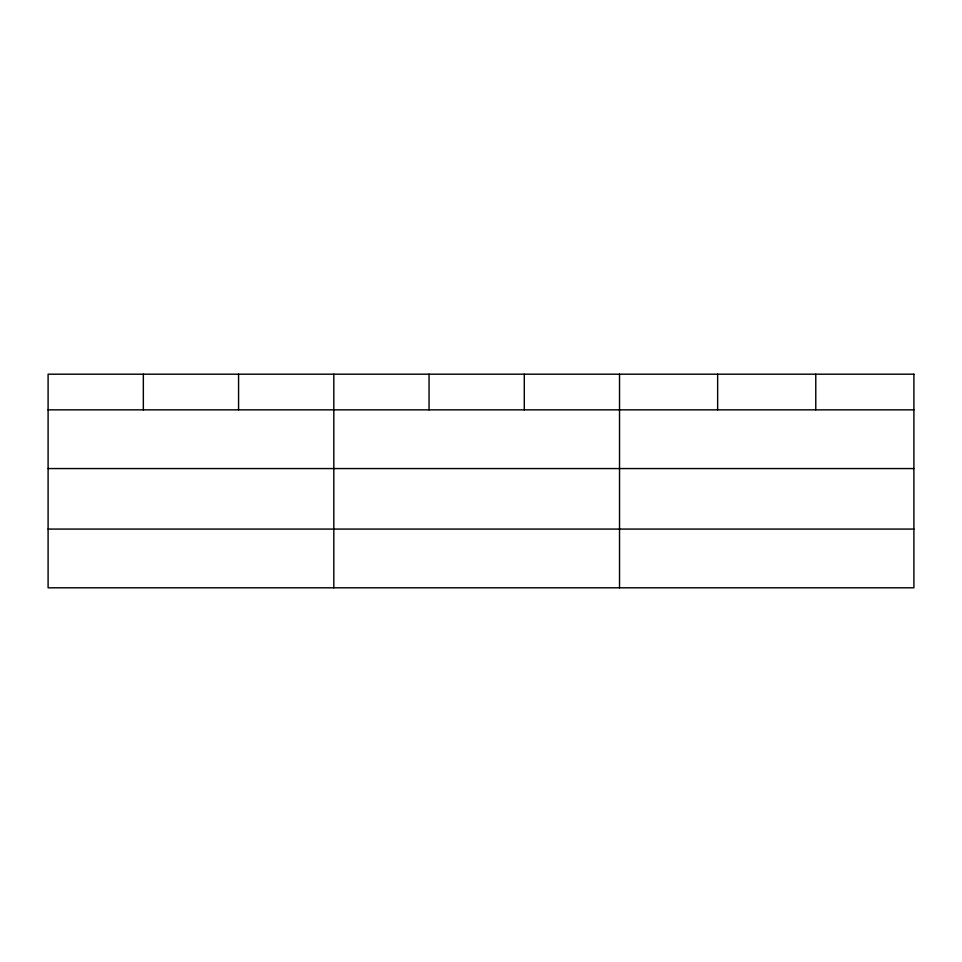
<?xml version="1.0" encoding="UTF-8"?>
<svg xmlns="http://www.w3.org/2000/svg" width="962" height="962" viewBox="0 0 962 962"><rect width="100%" height="100%" fill="white"/><g stroke="black" fill="none" stroke-linecap="round" stroke-linejoin="round"><path stroke-width="1.44" d="M48.1 409.848L913.9 409.848M48.1 468.566L913.9 468.566M48.1 529.076L913.9 529.076M815.776 374.194L815.776 409.848M717.652 374.194L717.652 409.848M619.528 374.194L619.528 587.806M524.29 374.194L524.29 409.848M429.052 374.194L429.052 409.848M333.814 374.194L333.814 587.806M238.576 374.194L238.576 409.848M143.338 374.194L143.338 409.848M913.9 374.194L48.1 374.194L48.1 587.806L913.9 587.806L913.9 374.194"/></g></svg>
